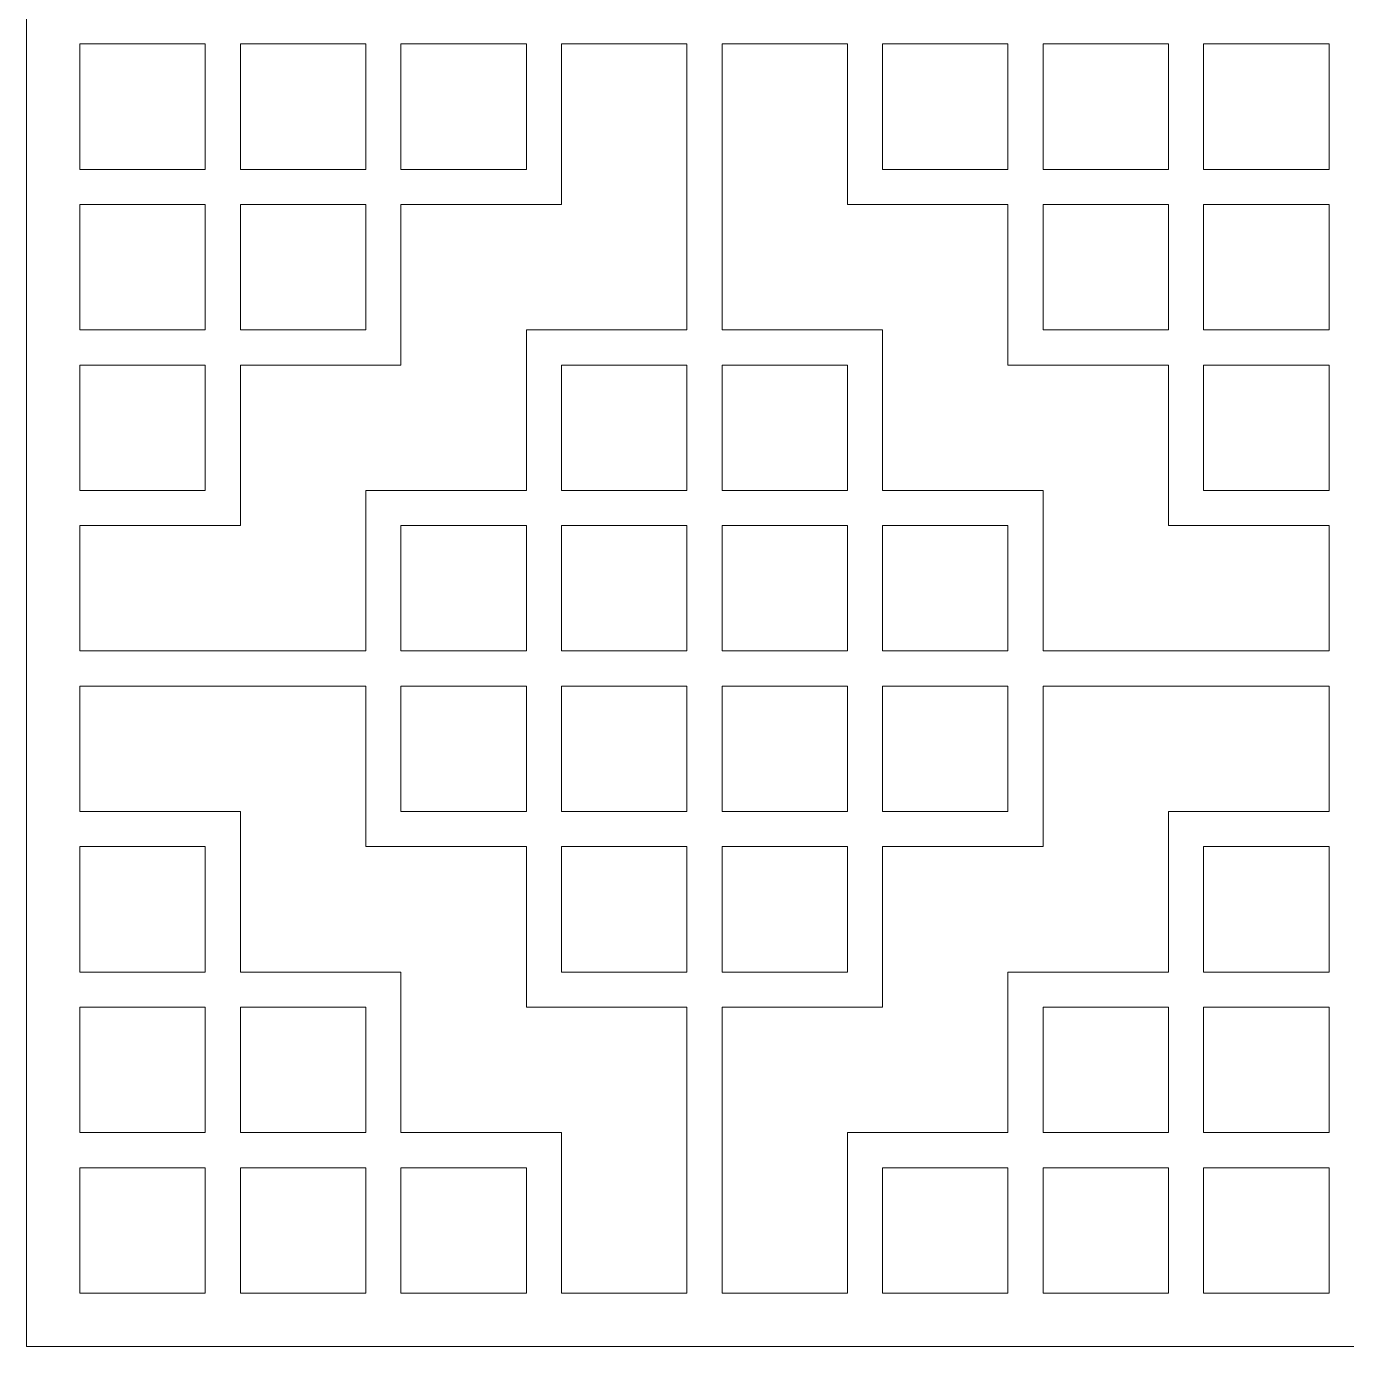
# Model space of a CAD drawing. Header units: centimetres. Extents: x -9.7 to 8.7, y -8.1 to 10.3.
# Drawn here: x -9.66 to -0.48, y -8.1 to 1.08 of the extents above; entities that cross this region are included whole.
import ezdxf

# ---------------------------------------------------------------- set-up
doc = ezdxf.new("R2010")
doc.units = ezdxf.units.CM
doc.header["$MEASUREMENT"] = 0
doc.layers.add('layer 1', color=7, linetype='Continuous')

msp = doc.modelspace()

# ---------------------------------------------------------------- linework, layer by layer
at = {"layer": 'layer 1', "color": 242, "lineweight": 9}
for points, knots in [([(-9.662, 10.25492), (-9.662, 10.25492), (8.69384, 10.25492), (8.69384, 10.25492), (8.69384, 10.25492), (8.69384, 10.25492), (8.69384, -8.10092), (8.69384, -8.10092), (8.69384, -8.10092), (8.69384, -8.10092), (-9.662, -8.10092), (-9.662, -8.10092), (-9.662, -8.10092), (-9.662, -8.10092), (-9.662, 10.25492), (-9.662, 10.25492)], [0, 0, 0, 0, 0.2, 0.2, 0.2, 0.2, 0.4, 0.4, 0.4, 0.4, 0.6, 0.6, 0.6, 0.6, 1, 1, 1, 1]), ([(-5.94187, 0.9547), (-5.94187, 0.9547), (-5.94187, -0.16132), (-5.94187, -0.16132), (-5.94187, -0.16132), (-5.94187, -0.16132), (-7.05788, -0.16132), (-7.05788, -0.16132), (-7.05788, -0.16132), (-7.05788, -0.16132), (-7.05788, -1.27734), (-7.05788, -1.27734), (-7.05788, -1.27734), (-7.05788, -1.27734), (-8.1739, -1.27734), (-8.1739, -1.27734), (-8.1739, -1.27734), (-8.1739, -1.27734), (-8.1739, -2.39336), (-8.1739, -2.39336), (-8.1739, -2.39336), (-8.1739, -2.39336), (-9.28993, -2.39336), (-9.28993, -2.39336), (-9.28993, -2.39336), (-9.28993, -2.39336), (-9.28993, -3.26477), (-9.28993, -3.26477), (-9.28993, -3.26477), (-8.62744, -3.26477), (-7.96496, -3.26477), (-7.30249, -3.26477), (-7.30249, -3.26477), (-7.30249, -3.26477), (-7.30249, -2.14875), (-7.30249, -2.14875), (-7.30249, -2.14875), (-7.30249, -2.14875), (-6.18647, -2.14875), (-6.18647, -2.14875), (-6.18647, -2.14875), (-6.18647, -2.14875), (-6.18647, -1.03273), (-6.18647, -1.03273), (-6.18647, -1.03273), (-6.18647, -1.03273), (-5.07045, -1.03273), (-5.07045, -1.03273), (-5.07045, -1.03273), (-5.07045, -1.03273), (-5.07045, 0.9547), (-5.07045, 0.9547), (-5.07045, 0.9547), (-5.07045, 0.9547), (-5.94187, 0.9547), (-5.94187, 0.9547)], [0, 0, 0, 0, 0.0666667, 0.0666667, 0.0666667, 0.0666667, 0.1333333, 0.1333333, 0.1333333, 0.1333333, 0.2, 0.2, 0.2, 0.2, 0.2666667, 0.2666667, 0.2666667, 0.2666667, 0.3333333, 0.3333333, 0.3333333, 0.3333333, 0.4, 0.4, 0.4, 0.4, 0.4666667, 0.4666667, 0.4666667, 0.4666667, 0.5333333, 0.5333333, 0.5333333, 0.5333333, 0.6, 0.6, 0.6, 0.6, 0.6666667, 0.6666667, 0.6666667, 0.6666667, 0.7333333, 0.7333333, 0.7333333, 0.7333333, 0.8, 0.8, 0.8, 0.8, 0.8666667, 0.8666667, 0.8666667, 0.8666667, 1, 1, 1, 1]), ([(-9.28993, 0.0833), (-9.28993, 0.0833), (-8.41851, 0.0833), (-8.41851, 0.0833), (-8.41851, 0.0833), (-8.41851, 0.0833), (-8.41851, 0.9547), (-8.41851, 0.9547), (-8.41851, 0.9547), (-8.41851, 0.9547), (-9.28993, 0.9547), (-9.28993, 0.9547), (-9.28993, 0.9547), (-9.28993, 0.9547), (-9.28993, 0.0833), (-9.28993, 0.0833)], [0, 0, 0, 0, 0.2, 0.2, 0.2, 0.2, 0.4, 0.4, 0.4, 0.4, 0.6, 0.6, 0.6, 0.6, 1, 1, 1, 1]), ([(-8.1739, 0.9547), (-8.1739, 0.9547), (-8.1739, 0.0833), (-8.1739, 0.0833), (-8.1739, 0.0833), (-8.1739, 0.0833), (-7.30249, 0.0833), (-7.30249, 0.0833), (-7.30249, 0.0833), (-7.30249, 0.0833), (-7.30249, 0.9547), (-7.30249, 0.9547), (-7.30249, 0.9547), (-7.30249, 0.9547), (-8.1739, 0.9547), (-8.1739, 0.9547)], [0, 0, 0, 0, 0.2, 0.2, 0.2, 0.2, 0.4, 0.4, 0.4, 0.4, 0.6, 0.6, 0.6, 0.6, 1, 1, 1, 1]), ([(-7.05788, 0.9547), (-7.05788, 0.9547), (-7.05788, 0.0833), (-7.05788, 0.0833), (-7.05788, 0.0833), (-7.05788, 0.0833), (-6.18647, 0.0833), (-6.18647, 0.0833), (-6.18647, 0.0833), (-6.18647, 0.0833), (-6.18647, 0.9547), (-6.18647, 0.9547), (-6.18647, 0.9547), (-6.18647, 0.9547), (-7.05788, 0.9547), (-7.05788, 0.9547)], [0, 0, 0, 0, 0.2, 0.2, 0.2, 0.2, 0.4, 0.4, 0.4, 0.4, 0.6, 0.6, 0.6, 0.6, 1, 1, 1, 1]), ([(-3.95444, 0.9547), (-3.95444, 0.9547), (-3.95444, -0.16132), (-3.95444, -0.16132), (-3.95444, -0.16132), (-3.95444, -0.16132), (-2.83843, -0.16132), (-2.83843, -0.16132), (-2.83843, -0.16132), (-2.83843, -0.16132), (-2.83843, -1.27734), (-2.83843, -1.27734), (-2.83843, -1.27734), (-2.83843, -1.27734), (-1.7224, -1.27734), (-1.7224, -1.27734), (-1.7224, -1.27734), (-1.7224, -1.27734), (-1.7224, -2.39336), (-1.7224, -2.39336), (-1.7224, -2.39336), (-1.7224, -2.39336), (-0.60638, -2.39336), (-0.60638, -2.39336), (-0.60638, -2.39336), (-0.60638, -2.39336), (-0.60638, -3.26477), (-0.60638, -3.26477), (-0.60638, -3.26477), (-1.26886, -3.26477), (-1.93134, -3.26477), (-2.59381, -3.26477), (-2.59381, -3.26477), (-2.59381, -3.26477), (-2.59381, -2.14875), (-2.59381, -2.14875), (-2.59381, -2.14875), (-2.59381, -2.14875), (-3.70983, -2.14875), (-3.70983, -2.14875), (-3.70983, -2.14875), (-3.70983, -2.14875), (-3.70983, -1.03273), (-3.70983, -1.03273), (-3.70983, -1.03273), (-3.70983, -1.03273), (-4.82585, -1.03273), (-4.82585, -1.03273), (-4.82585, -1.03273), (-4.82585, -1.03273), (-4.82585, 0.9547), (-4.82585, 0.9547), (-4.82585, 0.9547), (-4.82585, 0.9547), (-3.95444, 0.9547), (-3.95444, 0.9547)], [0, 0, 0, 0, 0.0666667, 0.0666667, 0.0666667, 0.0666667, 0.1333333, 0.1333333, 0.1333333, 0.1333333, 0.2, 0.2, 0.2, 0.2, 0.2666667, 0.2666667, 0.2666667, 0.2666667, 0.3333333, 0.3333333, 0.3333333, 0.3333333, 0.4, 0.4, 0.4, 0.4, 0.4666667, 0.4666667, 0.4666667, 0.4666667, 0.5333333, 0.5333333, 0.5333333, 0.5333333, 0.6, 0.6, 0.6, 0.6, 0.6666667, 0.6666667, 0.6666667, 0.6666667, 0.7333333, 0.7333333, 0.7333333, 0.7333333, 0.8, 0.8, 0.8, 0.8, 0.8666667, 0.8666667, 0.8666667, 0.8666667, 1, 1, 1, 1]), ([(-2.83843, 0.9547), (-2.83843, 0.9547), (-2.83843, 0.0833), (-2.83843, 0.0833), (-2.83843, 0.0833), (-2.83843, 0.0833), (-3.70983, 0.0833), (-3.70983, 0.0833), (-3.70983, 0.0833), (-3.70983, 0.0833), (-3.70983, 0.9547), (-3.70983, 0.9547), (-3.70983, 0.9547), (-3.70983, 0.9547), (-2.83843, 0.9547), (-2.83843, 0.9547)], [0, 0, 0, 0, 0.2, 0.2, 0.2, 0.2, 0.4, 0.4, 0.4, 0.4, 0.6, 0.6, 0.6, 0.6, 1, 1, 1, 1]), ([(-1.7224, 0.9547), (-1.7224, 0.9547), (-1.7224, 0.0833), (-1.7224, 0.0833), (-1.7224, 0.0833), (-1.7224, 0.0833), (-2.59381, 0.0833), (-2.59381, 0.0833), (-2.59381, 0.0833), (-2.59381, 0.0833), (-2.59381, 0.9547), (-2.59381, 0.9547), (-2.59381, 0.9547), (-2.59381, 0.9547), (-1.7224, 0.9547), (-1.7224, 0.9547)], [0, 0, 0, 0, 0.2, 0.2, 0.2, 0.2, 0.4, 0.4, 0.4, 0.4, 0.6, 0.6, 0.6, 0.6, 1, 1, 1, 1]), ([(-0.60638, 0.0833), (-0.60638, 0.0833), (-1.4778, 0.0833), (-1.4778, 0.0833), (-1.4778, 0.0833), (-1.4778, 0.0833), (-1.4778, 0.9547), (-1.4778, 0.9547), (-1.4778, 0.9547), (-1.4778, 0.9547), (-0.60638, 0.9547), (-0.60638, 0.9547), (-0.60638, 0.9547), (-0.60638, 0.9547), (-0.60638, 0.0833), (-0.60638, 0.0833)], [0, 0, 0, 0, 0.2, 0.2, 0.2, 0.2, 0.4, 0.4, 0.4, 0.4, 0.6, 0.6, 0.6, 0.6, 1, 1, 1, 1]), ([(-9.28993, -1.03273), (-9.28993, -1.03273), (-8.41851, -1.03273), (-8.41851, -1.03273), (-8.41851, -1.03273), (-8.41851, -1.03273), (-8.41851, -0.16132), (-8.41851, -0.16132), (-8.41851, -0.16132), (-8.41851, -0.16132), (-9.28993, -0.16132), (-9.28993, -0.16132), (-9.28993, -0.16132), (-9.28993, -0.16132), (-9.28993, -1.03273), (-9.28993, -1.03273)], [0, 0, 0, 0, 0.2, 0.2, 0.2, 0.2, 0.4, 0.4, 0.4, 0.4, 0.6, 0.6, 0.6, 0.6, 1, 1, 1, 1]), ([(-8.1739, -0.16132), (-8.1739, -0.16132), (-8.1739, -1.03273), (-8.1739, -1.03273), (-8.1739, -1.03273), (-8.1739, -1.03273), (-7.30249, -1.03273), (-7.30249, -1.03273), (-7.30249, -1.03273), (-7.30249, -1.03273), (-7.30249, -0.16132), (-7.30249, -0.16132), (-7.30249, -0.16132), (-7.30249, -0.16132), (-8.1739, -0.16132), (-8.1739, -0.16132)], [0, 0, 0, 0, 0.2, 0.2, 0.2, 0.2, 0.4, 0.4, 0.4, 0.4, 0.6, 0.6, 0.6, 0.6, 1, 1, 1, 1]), ([(-1.7224, -0.16132), (-1.7224, -0.16132), (-1.7224, -1.03273), (-1.7224, -1.03273), (-1.7224, -1.03273), (-1.7224, -1.03273), (-2.59381, -1.03273), (-2.59381, -1.03273), (-2.59381, -1.03273), (-2.59381, -1.03273), (-2.59381, -0.16132), (-2.59381, -0.16132), (-2.59381, -0.16132), (-2.59381, -0.16132), (-1.7224, -0.16132), (-1.7224, -0.16132)], [0, 0, 0, 0, 0.2, 0.2, 0.2, 0.2, 0.4, 0.4, 0.4, 0.4, 0.6, 0.6, 0.6, 0.6, 1, 1, 1, 1]), ([(-0.60638, -1.03273), (-0.60638, -1.03273), (-1.4778, -1.03273), (-1.4778, -1.03273), (-1.4778, -1.03273), (-1.4778, -1.03273), (-1.4778, -0.16132), (-1.4778, -0.16132), (-1.4778, -0.16132), (-1.4778, -0.16132), (-0.60638, -0.16132), (-0.60638, -0.16132), (-0.60638, -0.16132), (-0.60638, -0.16132), (-0.60638, -1.03273), (-0.60638, -1.03273)], [0, 0, 0, 0, 0.2, 0.2, 0.2, 0.2, 0.4, 0.4, 0.4, 0.4, 0.6, 0.6, 0.6, 0.6, 1, 1, 1, 1]), ([(-9.28993, -2.14875), (-9.28993, -2.14875), (-8.41851, -2.14875), (-8.41851, -2.14875), (-8.41851, -2.14875), (-8.41851, -2.14875), (-8.41851, -1.27734), (-8.41851, -1.27734), (-8.41851, -1.27734), (-8.41851, -1.27734), (-9.28993, -1.27734), (-9.28993, -1.27734), (-9.28993, -1.27734), (-9.28993, -1.27734), (-9.28993, -2.14875), (-9.28993, -2.14875)], [0, 0, 0, 0, 0.2, 0.2, 0.2, 0.2, 0.4, 0.4, 0.4, 0.4, 0.6, 0.6, 0.6, 0.6, 1, 1, 1, 1]), ([(-5.94187, -1.27734), (-5.94187, -1.27734), (-5.94187, -2.14875), (-5.94187, -2.14875), (-5.94187, -2.14875), (-5.94187, -2.14875), (-5.07045, -2.14875), (-5.07045, -2.14875), (-5.07045, -2.14875), (-5.07045, -2.14875), (-5.07045, -1.27734), (-5.07045, -1.27734), (-5.07045, -1.27734), (-5.07045, -1.27734), (-5.94187, -1.27734), (-5.94187, -1.27734)], [0, 0, 0, 0, 0.2, 0.2, 0.2, 0.2, 0.4, 0.4, 0.4, 0.4, 0.6, 0.6, 0.6, 0.6, 1, 1, 1, 1]), ([(-3.95444, -1.27734), (-3.95444, -1.27734), (-3.95444, -2.14875), (-3.95444, -2.14875), (-3.95444, -2.14875), (-3.95444, -2.14875), (-4.82585, -2.14875), (-4.82585, -2.14875), (-4.82585, -2.14875), (-4.82585, -2.14875), (-4.82585, -1.27734), (-4.82585, -1.27734), (-4.82585, -1.27734), (-4.82585, -1.27734), (-3.95444, -1.27734), (-3.95444, -1.27734)], [0, 0, 0, 0, 0.2, 0.2, 0.2, 0.2, 0.4, 0.4, 0.4, 0.4, 0.6, 0.6, 0.6, 0.6, 1, 1, 1, 1]), ([(-0.60638, -2.14875), (-0.60638, -2.14875), (-1.4778, -2.14875), (-1.4778, -2.14875), (-1.4778, -2.14875), (-1.4778, -2.14875), (-1.4778, -1.27734), (-1.4778, -1.27734), (-1.4778, -1.27734), (-1.4778, -1.27734), (-0.60638, -1.27734), (-0.60638, -1.27734), (-0.60638, -1.27734), (-0.60638, -1.27734), (-0.60638, -2.14875), (-0.60638, -2.14875)], [0, 0, 0, 0, 0.2, 0.2, 0.2, 0.2, 0.4, 0.4, 0.4, 0.4, 0.6, 0.6, 0.6, 0.6, 1, 1, 1, 1]), ([(-7.05788, -2.39336), (-7.05788, -2.39336), (-7.05788, -3.26477), (-7.05788, -3.26477), (-7.05788, -3.26477), (-7.05788, -3.26477), (-6.18647, -3.26477), (-6.18647, -3.26477), (-6.18647, -3.26477), (-6.18647, -3.26477), (-6.18647, -2.39336), (-6.18647, -2.39336), (-6.18647, -2.39336), (-6.18647, -2.39336), (-7.05788, -2.39336), (-7.05788, -2.39336)], [0, 0, 0, 0, 0.2, 0.2, 0.2, 0.2, 0.4, 0.4, 0.4, 0.4, 0.6, 0.6, 0.6, 0.6, 1, 1, 1, 1]), ([(-5.94187, -2.39336), (-5.94187, -2.39336), (-5.94187, -3.26477), (-5.94187, -3.26477), (-5.94187, -3.26477), (-5.94187, -3.26477), (-5.07045, -3.26477), (-5.07045, -3.26477), (-5.07045, -3.26477), (-5.07045, -3.26477), (-5.07045, -2.39336), (-5.07045, -2.39336), (-5.07045, -2.39336), (-5.07045, -2.39336), (-5.94187, -2.39336), (-5.94187, -2.39336)], [0, 0, 0, 0, 0.2, 0.2, 0.2, 0.2, 0.4, 0.4, 0.4, 0.4, 0.6, 0.6, 0.6, 0.6, 1, 1, 1, 1]), ([(-3.95444, -2.39336), (-3.95444, -2.39336), (-3.95444, -3.26477), (-3.95444, -3.26477), (-3.95444, -3.26477), (-3.95444, -3.26477), (-4.82585, -3.26477), (-4.82585, -3.26477), (-4.82585, -3.26477), (-4.82585, -3.26477), (-4.82585, -2.39336), (-4.82585, -2.39336), (-4.82585, -2.39336), (-4.82585, -2.39336), (-3.95444, -2.39336), (-3.95444, -2.39336)], [0, 0, 0, 0, 0.2, 0.2, 0.2, 0.2, 0.4, 0.4, 0.4, 0.4, 0.6, 0.6, 0.6, 0.6, 1, 1, 1, 1]), ([(-2.83843, -2.39336), (-2.83843, -2.39336), (-2.83843, -3.26477), (-2.83843, -3.26477), (-2.83843, -3.26477), (-2.83843, -3.26477), (-3.70983, -3.26477), (-3.70983, -3.26477), (-3.70983, -3.26477), (-3.70983, -3.26477), (-3.70983, -2.39336), (-3.70983, -2.39336), (-3.70983, -2.39336), (-3.70983, -2.39336), (-2.83843, -2.39336), (-2.83843, -2.39336)], [0, 0, 0, 0, 0.2, 0.2, 0.2, 0.2, 0.4, 0.4, 0.4, 0.4, 0.6, 0.6, 0.6, 0.6, 1, 1, 1, 1]), ([(-5.94187, -7.72885), (-5.94187, -7.72885), (-5.94187, -6.61283), (-5.94187, -6.61283), (-5.94187, -6.61283), (-5.94187, -6.61283), (-7.05788, -6.61283), (-7.05788, -6.61283), (-7.05788, -6.61283), (-7.05788, -6.61283), (-7.05788, -5.49681), (-7.05788, -5.49681), (-7.05788, -5.49681), (-7.05788, -5.49681), (-8.1739, -5.49681), (-8.1739, -5.49681), (-8.1739, -5.49681), (-8.1739, -5.49681), (-8.1739, -4.38079), (-8.1739, -4.38079), (-8.1739, -4.38079), (-8.1739, -4.38079), (-9.28993, -4.38079), (-9.28993, -4.38079), (-9.28993, -4.38079), (-9.28993, -4.38079), (-9.28993, -3.50937), (-9.28993, -3.50937), (-9.28993, -3.50937), (-8.62744, -3.50937), (-7.96496, -3.50937), (-7.30249, -3.50937), (-7.30249, -3.50937), (-7.30249, -3.50937), (-7.30249, -4.62539), (-7.30249, -4.62539), (-7.30249, -4.62539), (-7.30249, -4.62539), (-6.18647, -4.62539), (-6.18647, -4.62539), (-6.18647, -4.62539), (-6.18647, -4.62539), (-6.18647, -5.74142), (-6.18647, -5.74142), (-6.18647, -5.74142), (-6.18647, -5.74142), (-5.07045, -5.74142), (-5.07045, -5.74142), (-5.07045, -5.74142), (-5.07045, -5.74142), (-5.07045, -7.72885), (-5.07045, -7.72885), (-5.07045, -7.72885), (-5.07045, -7.72885), (-5.94187, -7.72885), (-5.94187, -7.72885)], [0, 0, 0, 0, 0.0666667, 0.0666667, 0.0666667, 0.0666667, 0.1333333, 0.1333333, 0.1333333, 0.1333333, 0.2, 0.2, 0.2, 0.2, 0.2666667, 0.2666667, 0.2666667, 0.2666667, 0.3333333, 0.3333333, 0.3333333, 0.3333333, 0.4, 0.4, 0.4, 0.4, 0.4666667, 0.4666667, 0.4666667, 0.4666667, 0.5333333, 0.5333333, 0.5333333, 0.5333333, 0.6, 0.6, 0.6, 0.6, 0.6666667, 0.6666667, 0.6666667, 0.6666667, 0.7333333, 0.7333333, 0.7333333, 0.7333333, 0.8, 0.8, 0.8, 0.8, 0.8666667, 0.8666667, 0.8666667, 0.8666667, 1, 1, 1, 1]), ([(-7.05788, -4.38079), (-7.05788, -4.38079), (-7.05788, -3.50937), (-7.05788, -3.50937), (-7.05788, -3.50937), (-7.05788, -3.50937), (-6.18647, -3.50937), (-6.18647, -3.50937), (-6.18647, -3.50937), (-6.18647, -3.50937), (-6.18647, -4.38079), (-6.18647, -4.38079), (-6.18647, -4.38079), (-6.18647, -4.38079), (-7.05788, -4.38079), (-7.05788, -4.38079)], [0, 0, 0, 0, 0.2, 0.2, 0.2, 0.2, 0.4, 0.4, 0.4, 0.4, 0.6, 0.6, 0.6, 0.6, 1, 1, 1, 1]), ([(-5.94187, -4.38079), (-5.94187, -4.38079), (-5.94187, -3.50937), (-5.94187, -3.50937), (-5.94187, -3.50937), (-5.94187, -3.50937), (-5.07045, -3.50937), (-5.07045, -3.50937), (-5.07045, -3.50937), (-5.07045, -3.50937), (-5.07045, -4.38079), (-5.07045, -4.38079), (-5.07045, -4.38079), (-5.07045, -4.38079), (-5.94187, -4.38079), (-5.94187, -4.38079)], [0, 0, 0, 0, 0.2, 0.2, 0.2, 0.2, 0.4, 0.4, 0.4, 0.4, 0.6, 0.6, 0.6, 0.6, 1, 1, 1, 1]), ([(-3.95444, -7.72885), (-3.95444, -7.72885), (-3.95444, -6.61283), (-3.95444, -6.61283), (-3.95444, -6.61283), (-3.95444, -6.61283), (-2.83843, -6.61283), (-2.83843, -6.61283), (-2.83843, -6.61283), (-2.83843, -6.61283), (-2.83843, -5.49681), (-2.83843, -5.49681), (-2.83843, -5.49681), (-2.83843, -5.49681), (-1.7224, -5.49681), (-1.7224, -5.49681), (-1.7224, -5.49681), (-1.7224, -5.49681), (-1.7224, -4.38079), (-1.7224, -4.38079), (-1.7224, -4.38079), (-1.7224, -4.38079), (-0.60638, -4.38079), (-0.60638, -4.38079), (-0.60638, -4.38079), (-0.60638, -4.38079), (-0.60638, -3.50937), (-0.60638, -3.50937), (-0.60638, -3.50937), (-1.26886, -3.50937), (-1.93134, -3.50937), (-2.59381, -3.50937), (-2.59381, -3.50937), (-2.59381, -3.50937), (-2.59381, -4.62539), (-2.59381, -4.62539), (-2.59381, -4.62539), (-2.59381, -4.62539), (-3.70983, -4.62539), (-3.70983, -4.62539), (-3.70983, -4.62539), (-3.70983, -4.62539), (-3.70983, -5.74142), (-3.70983, -5.74142), (-3.70983, -5.74142), (-3.70983, -5.74142), (-4.82585, -5.74142), (-4.82585, -5.74142), (-4.82585, -5.74142), (-4.82585, -5.74142), (-4.82585, -7.72885), (-4.82585, -7.72885), (-4.82585, -7.72885), (-4.82585, -7.72885), (-3.95444, -7.72885), (-3.95444, -7.72885)], [0, 0, 0, 0, 0.0666667, 0.0666667, 0.0666667, 0.0666667, 0.1333333, 0.1333333, 0.1333333, 0.1333333, 0.2, 0.2, 0.2, 0.2, 0.2666667, 0.2666667, 0.2666667, 0.2666667, 0.3333333, 0.3333333, 0.3333333, 0.3333333, 0.4, 0.4, 0.4, 0.4, 0.4666667, 0.4666667, 0.4666667, 0.4666667, 0.5333333, 0.5333333, 0.5333333, 0.5333333, 0.6, 0.6, 0.6, 0.6, 0.6666667, 0.6666667, 0.6666667, 0.6666667, 0.7333333, 0.7333333, 0.7333333, 0.7333333, 0.8, 0.8, 0.8, 0.8, 0.8666667, 0.8666667, 0.8666667, 0.8666667, 1, 1, 1, 1]), ([(-3.95444, -4.38079), (-3.95444, -4.38079), (-3.95444, -3.50937), (-3.95444, -3.50937), (-3.95444, -3.50937), (-3.95444, -3.50937), (-4.82585, -3.50937), (-4.82585, -3.50937), (-4.82585, -3.50937), (-4.82585, -3.50937), (-4.82585, -4.38079), (-4.82585, -4.38079), (-4.82585, -4.38079), (-4.82585, -4.38079), (-3.95444, -4.38079), (-3.95444, -4.38079)], [0, 0, 0, 0, 0.2, 0.2, 0.2, 0.2, 0.4, 0.4, 0.4, 0.4, 0.6, 0.6, 0.6, 0.6, 1, 1, 1, 1]), ([(-2.83843, -4.38079), (-2.83843, -4.38079), (-2.83843, -3.50937), (-2.83843, -3.50937), (-2.83843, -3.50937), (-2.83843, -3.50937), (-3.70983, -3.50937), (-3.70983, -3.50937), (-3.70983, -3.50937), (-3.70983, -3.50937), (-3.70983, -4.38079), (-3.70983, -4.38079), (-3.70983, -4.38079), (-3.70983, -4.38079), (-2.83843, -4.38079), (-2.83843, -4.38079)], [0, 0, 0, 0, 0.2, 0.2, 0.2, 0.2, 0.4, 0.4, 0.4, 0.4, 0.6, 0.6, 0.6, 0.6, 1, 1, 1, 1]), ([(-9.28993, -4.62539), (-9.28993, -4.62539), (-8.41851, -4.62539), (-8.41851, -4.62539), (-8.41851, -4.62539), (-8.41851, -4.62539), (-8.41851, -5.49681), (-8.41851, -5.49681), (-8.41851, -5.49681), (-8.41851, -5.49681), (-9.28993, -5.49681), (-9.28993, -5.49681), (-9.28993, -5.49681), (-9.28993, -5.49681), (-9.28993, -4.62539), (-9.28993, -4.62539)], [0, 0, 0, 0, 0.2, 0.2, 0.2, 0.2, 0.4, 0.4, 0.4, 0.4, 0.6, 0.6, 0.6, 0.6, 1, 1, 1, 1]), ([(-5.94187, -5.49681), (-5.94187, -5.49681), (-5.94187, -4.62539), (-5.94187, -4.62539), (-5.94187, -4.62539), (-5.94187, -4.62539), (-5.07045, -4.62539), (-5.07045, -4.62539), (-5.07045, -4.62539), (-5.07045, -4.62539), (-5.07045, -5.49681), (-5.07045, -5.49681), (-5.07045, -5.49681), (-5.07045, -5.49681), (-5.94187, -5.49681), (-5.94187, -5.49681)], [0, 0, 0, 0, 0.2, 0.2, 0.2, 0.2, 0.4, 0.4, 0.4, 0.4, 0.6, 0.6, 0.6, 0.6, 1, 1, 1, 1]), ([(-3.95444, -5.49681), (-3.95444, -5.49681), (-3.95444, -4.62539), (-3.95444, -4.62539), (-3.95444, -4.62539), (-3.95444, -4.62539), (-4.82585, -4.62539), (-4.82585, -4.62539), (-4.82585, -4.62539), (-4.82585, -4.62539), (-4.82585, -5.49681), (-4.82585, -5.49681), (-4.82585, -5.49681), (-4.82585, -5.49681), (-3.95444, -5.49681), (-3.95444, -5.49681)], [0, 0, 0, 0, 0.2, 0.2, 0.2, 0.2, 0.4, 0.4, 0.4, 0.4, 0.6, 0.6, 0.6, 0.6, 1, 1, 1, 1]), ([(-0.60638, -4.62539), (-0.60638, -4.62539), (-1.4778, -4.62539), (-1.4778, -4.62539), (-1.4778, -4.62539), (-1.4778, -4.62539), (-1.4778, -5.49681), (-1.4778, -5.49681), (-1.4778, -5.49681), (-1.4778, -5.49681), (-0.60638, -5.49681), (-0.60638, -5.49681), (-0.60638, -5.49681), (-0.60638, -5.49681), (-0.60638, -4.62539), (-0.60638, -4.62539)], [0, 0, 0, 0, 0.2, 0.2, 0.2, 0.2, 0.4, 0.4, 0.4, 0.4, 0.6, 0.6, 0.6, 0.6, 1, 1, 1, 1]), ([(-9.28993, -5.74142), (-9.28993, -5.74142), (-8.41851, -5.74142), (-8.41851, -5.74142), (-8.41851, -5.74142), (-8.41851, -5.74142), (-8.41851, -6.61283), (-8.41851, -6.61283), (-8.41851, -6.61283), (-8.41851, -6.61283), (-9.28993, -6.61283), (-9.28993, -6.61283), (-9.28993, -6.61283), (-9.28993, -6.61283), (-9.28993, -5.74142), (-9.28993, -5.74142)], [0, 0, 0, 0, 0.2, 0.2, 0.2, 0.2, 0.4, 0.4, 0.4, 0.4, 0.6, 0.6, 0.6, 0.6, 1, 1, 1, 1]), ([(-8.1739, -6.61283), (-8.1739, -6.61283), (-8.1739, -5.74142), (-8.1739, -5.74142), (-8.1739, -5.74142), (-8.1739, -5.74142), (-7.30249, -5.74142), (-7.30249, -5.74142), (-7.30249, -5.74142), (-7.30249, -5.74142), (-7.30249, -6.61283), (-7.30249, -6.61283), (-7.30249, -6.61283), (-7.30249, -6.61283), (-8.1739, -6.61283), (-8.1739, -6.61283)], [0, 0, 0, 0, 0.2, 0.2, 0.2, 0.2, 0.4, 0.4, 0.4, 0.4, 0.6, 0.6, 0.6, 0.6, 1, 1, 1, 1]), ([(-1.7224, -6.61283), (-1.7224, -6.61283), (-1.7224, -5.74142), (-1.7224, -5.74142), (-1.7224, -5.74142), (-1.7224, -5.74142), (-2.59381, -5.74142), (-2.59381, -5.74142), (-2.59381, -5.74142), (-2.59381, -5.74142), (-2.59381, -6.61283), (-2.59381, -6.61283), (-2.59381, -6.61283), (-2.59381, -6.61283), (-1.7224, -6.61283), (-1.7224, -6.61283)], [0, 0, 0, 0, 0.2, 0.2, 0.2, 0.2, 0.4, 0.4, 0.4, 0.4, 0.6, 0.6, 0.6, 0.6, 1, 1, 1, 1]), ([(-0.60638, -5.74142), (-0.60638, -5.74142), (-1.4778, -5.74142), (-1.4778, -5.74142), (-1.4778, -5.74142), (-1.4778, -5.74142), (-1.4778, -6.61283), (-1.4778, -6.61283), (-1.4778, -6.61283), (-1.4778, -6.61283), (-0.60638, -6.61283), (-0.60638, -6.61283), (-0.60638, -6.61283), (-0.60638, -6.61283), (-0.60638, -5.74142), (-0.60638, -5.74142)], [0, 0, 0, 0, 0.2, 0.2, 0.2, 0.2, 0.4, 0.4, 0.4, 0.4, 0.6, 0.6, 0.6, 0.6, 1, 1, 1, 1]), ([(-9.28993, -6.85744), (-9.28993, -6.85744), (-8.41851, -6.85744), (-8.41851, -6.85744), (-8.41851, -6.85744), (-8.41851, -6.85744), (-8.41851, -7.72885), (-8.41851, -7.72885), (-8.41851, -7.72885), (-8.41851, -7.72885), (-9.28993, -7.72885), (-9.28993, -7.72885), (-9.28993, -7.72885), (-9.28993, -7.72885), (-9.28993, -6.85744), (-9.28993, -6.85744)], [0, 0, 0, 0, 0.2, 0.2, 0.2, 0.2, 0.4, 0.4, 0.4, 0.4, 0.6, 0.6, 0.6, 0.6, 1, 1, 1, 1]), ([(-8.1739, -7.72885), (-8.1739, -7.72885), (-8.1739, -6.85744), (-8.1739, -6.85744), (-8.1739, -6.85744), (-8.1739, -6.85744), (-7.30249, -6.85744), (-7.30249, -6.85744), (-7.30249, -6.85744), (-7.30249, -6.85744), (-7.30249, -7.72885), (-7.30249, -7.72885), (-7.30249, -7.72885), (-7.30249, -7.72885), (-8.1739, -7.72885), (-8.1739, -7.72885)], [0, 0, 0, 0, 0.2, 0.2, 0.2, 0.2, 0.4, 0.4, 0.4, 0.4, 0.6, 0.6, 0.6, 0.6, 1, 1, 1, 1]), ([(-7.05788, -7.72885), (-7.05788, -7.72885), (-7.05788, -6.85744), (-7.05788, -6.85744), (-7.05788, -6.85744), (-7.05788, -6.85744), (-6.18647, -6.85744), (-6.18647, -6.85744), (-6.18647, -6.85744), (-6.18647, -6.85744), (-6.18647, -7.72885), (-6.18647, -7.72885), (-6.18647, -7.72885), (-6.18647, -7.72885), (-7.05788, -7.72885), (-7.05788, -7.72885)], [0, 0, 0, 0, 0.2, 0.2, 0.2, 0.2, 0.4, 0.4, 0.4, 0.4, 0.6, 0.6, 0.6, 0.6, 1, 1, 1, 1]), ([(-2.83843, -7.72885), (-2.83843, -7.72885), (-2.83843, -6.85744), (-2.83843, -6.85744), (-2.83843, -6.85744), (-2.83843, -6.85744), (-3.70983, -6.85744), (-3.70983, -6.85744), (-3.70983, -6.85744), (-3.70983, -6.85744), (-3.70983, -7.72885), (-3.70983, -7.72885), (-3.70983, -7.72885), (-3.70983, -7.72885), (-2.83843, -7.72885), (-2.83843, -7.72885)], [0, 0, 0, 0, 0.2, 0.2, 0.2, 0.2, 0.4, 0.4, 0.4, 0.4, 0.6, 0.6, 0.6, 0.6, 1, 1, 1, 1]), ([(-1.7224, -7.72885), (-1.7224, -7.72885), (-1.7224, -6.85744), (-1.7224, -6.85744), (-1.7224, -6.85744), (-1.7224, -6.85744), (-2.59381, -6.85744), (-2.59381, -6.85744), (-2.59381, -6.85744), (-2.59381, -6.85744), (-2.59381, -7.72885), (-2.59381, -7.72885), (-2.59381, -7.72885), (-2.59381, -7.72885), (-1.7224, -7.72885), (-1.7224, -7.72885)], [0, 0, 0, 0, 0.2, 0.2, 0.2, 0.2, 0.4, 0.4, 0.4, 0.4, 0.6, 0.6, 0.6, 0.6, 1, 1, 1, 1]), ([(-0.60638, -6.85744), (-0.60638, -6.85744), (-1.4778, -6.85744), (-1.4778, -6.85744), (-1.4778, -6.85744), (-1.4778, -6.85744), (-1.4778, -7.72885), (-1.4778, -7.72885), (-1.4778, -7.72885), (-1.4778, -7.72885), (-0.60638, -7.72885), (-0.60638, -7.72885), (-0.60638, -7.72885), (-0.60638, -7.72885), (-0.60638, -6.85744), (-0.60638, -6.85744)], [0, 0, 0, 0, 0.2, 0.2, 0.2, 0.2, 0.4, 0.4, 0.4, 0.4, 0.6, 0.6, 0.6, 0.6, 1, 1, 1, 1])]:
    msp.add_open_spline(points, degree=3, knots=knots, dxfattribs=at)

doc.saveas('drawing.dxf')
